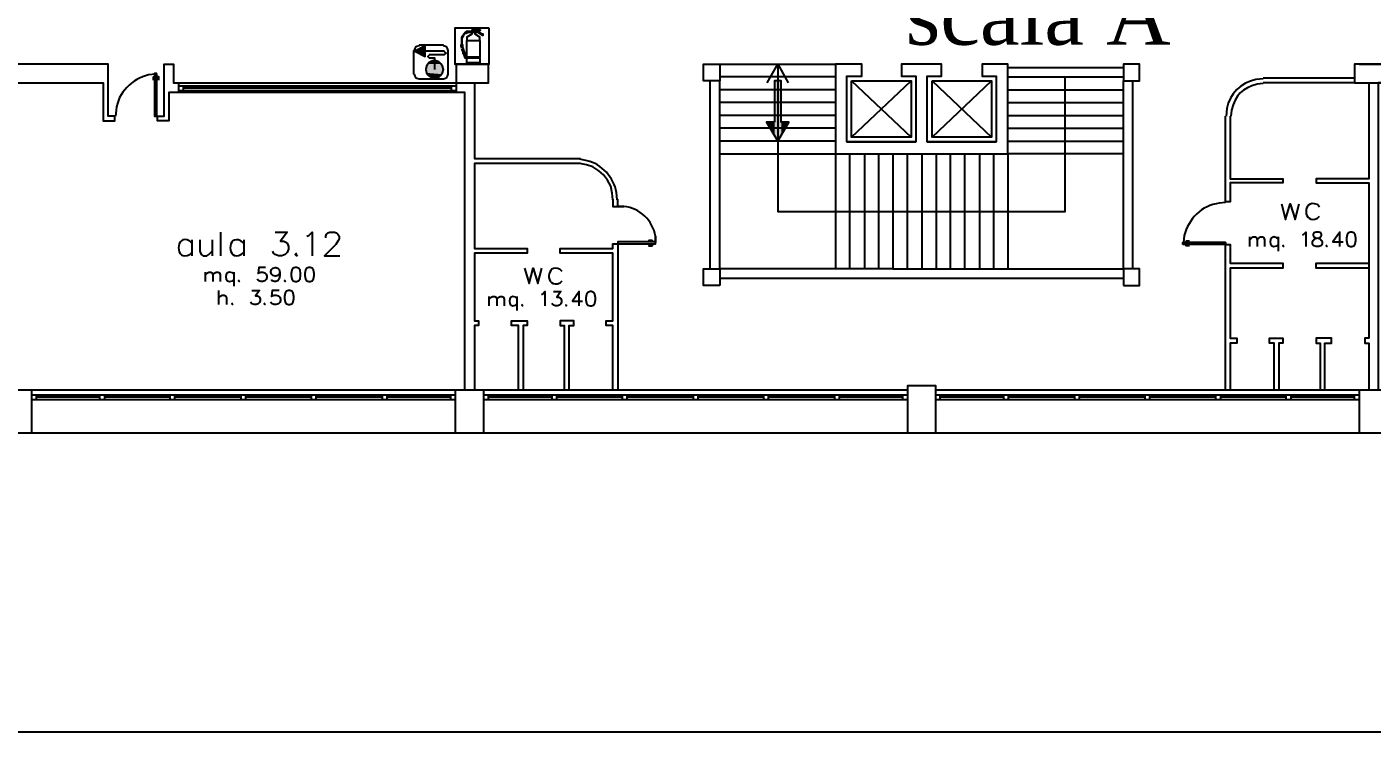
# Model space of a CAD drawing. Header units: millimetres. Extents: x 2592 to 5194, y 1172 to 2359.
# Drawn here: x 2593.989 to 2595.648, y 1175.284 to 1176.154 of the extents above; entities that cross this region are included whole.
import ezdxf

# ---------------------------------------------------------------- set-up
doc = ezdxf.new("R2010")
doc.units = ezdxf.units.MM
for name, color, linetype in [('PDF _Geometria', 7, 'Continuous'), ('PDF _Riempimenti solidi', 3, 'Continuous'), ('PDF _Testo', 7, 'Continuous')]:
    doc.layers.add(name, color=color, linetype=linetype)
doc.styles.add('PDF Times New Roman', font='times.ttf')

msp = doc.modelspace()

# ---------------------------------------------------------------- linework, layer by layer
at = {"layer": 'PDF _Geometria', "lineweight": 25}
for points in [[(2592.3511, 1177.1315), (2597.4528, 1177.1315), (2597.4528, 1175.284), (2592.3511, 1175.284)], [(2594.5353, 1176.1082), (2594.5186, 1176.1082), (2594.5186, 1176.0849), (2594.5586, 1176.0849), (2594.5586, 1176.1082)], [(2594.8436, 1176.0874), (2594.8236, 1176.0874), (2594.8236, 1176.1082), (2594.8436, 1176.1082)], [(2595.3411, 1176.0874), (2595.3611, 1176.0874), (2595.3611, 1176.1082), (2595.3411, 1176.1082)], [(2595.0061, 1176.0874), (2595.0794, 1176.0874), (2595.0794, 1176.0182), (2595.0061, 1176.0182)], [(2595.1053, 1176.0874), (2595.1786, 1176.0874), (2595.1786, 1176.0182), (2595.1053, 1176.0182)], [(2595.5786, 1175.9007), (2595.5761, 1175.8999), (2595.5753, 1175.8982), (2595.5753, 1175.8965), (2595.5761, 1175.8949), (2595.5778, 1175.894), (2595.5811, 1175.8932), (2595.5836, 1175.8924), (2595.5853, 1175.8907), (2595.5861, 1175.889), (2595.5861, 1175.8865), (2595.5853, 1175.8849), (2595.5844, 1175.884), (2595.5819, 1175.8832), (2595.5786, 1175.8832), (2595.5761, 1175.884), (2595.5753, 1175.8849), (2595.5744, 1175.8865), (2595.5744, 1175.889), (2595.5753, 1175.8907), (2595.5769, 1175.8924), (2595.5794, 1175.8932), (2595.5828, 1175.894), (2595.5844, 1175.8949), (2595.5853, 1175.8965), (2595.5853, 1175.8982), (2595.5844, 1175.8999), (2595.5819, 1175.9007)], [(2595.6211, 1175.9007), (2595.6186, 1175.8999), (2595.6169, 1175.8974), (2595.6161, 1175.8932), (2595.6161, 1175.8907), (2595.6169, 1175.8865), (2595.6186, 1175.884), (2595.6211, 1175.8832), (2595.6228, 1175.8832), (2595.6253, 1175.884), (2595.6269, 1175.8865), (2595.6278, 1175.8907), (2595.6278, 1175.8932), (2595.6269, 1175.8974), (2595.6253, 1175.8999), (2595.6228, 1175.9007)], [(2594.3203, 1175.8574), (2594.3178, 1175.8565), (2594.3161, 1175.854), (2594.3153, 1175.8499), (2594.3153, 1175.8474), (2594.3161, 1175.8432), (2594.3178, 1175.8407), (2594.3203, 1175.8399), (2594.3219, 1175.8399), (2594.3244, 1175.8407), (2594.3261, 1175.8432), (2594.3269, 1175.8474), (2594.3269, 1175.8499), (2594.3261, 1175.854), (2594.3244, 1175.8565), (2594.3219, 1175.8574)], [(2594.3369, 1175.8574), (2594.3344, 1175.8565), (2594.3328, 1175.854), (2594.3319, 1175.8499), (2594.3319, 1175.8474), (2594.3328, 1175.8432), (2594.3344, 1175.8407), (2594.3369, 1175.8399), (2594.3386, 1175.8399), (2594.3411, 1175.8407), (2594.3428, 1175.8432), (2594.3436, 1175.8474), (2594.3436, 1175.8499), (2594.3428, 1175.854), (2594.3411, 1175.8565), (2594.3386, 1175.8574)], [(2594.8436, 1175.8349), (2594.8236, 1175.8349), (2594.8236, 1175.8557), (2594.8436, 1175.8557)], [(2595.3411, 1175.8349), (2595.3611, 1175.8349), (2595.3611, 1175.8557), (2595.3411, 1175.8557)], [(2594.3119, 1175.829), (2594.3094, 1175.8282), (2594.3078, 1175.8257), (2594.3069, 1175.8215), (2594.3069, 1175.819), (2594.3078, 1175.8149), (2594.3094, 1175.8124), (2594.3119, 1175.8115), (2594.3136, 1175.8115), (2594.3161, 1175.8124), (2594.3178, 1175.8149), (2594.3186, 1175.819), (2594.3186, 1175.8215), (2594.3178, 1175.8257), (2594.3161, 1175.8282), (2594.3136, 1175.829)], [(2594.6836, 1175.8274), (2594.6811, 1175.8265), (2594.6794, 1175.824), (2594.6786, 1175.8199), (2594.6786, 1175.8174), (2594.6794, 1175.8132), (2594.6811, 1175.8107), (2594.6836, 1175.8099), (2594.6853, 1175.8099), (2594.6878, 1175.8107), (2594.6894, 1175.8132), (2594.6903, 1175.8174), (2594.6903, 1175.8199), (2594.6894, 1175.824), (2594.6878, 1175.8265), (2594.6853, 1175.8274)]]:
    msp.add_lwpolyline(points, close=True, dxfattribs=at)
at = {"layer": 'PDF _Geometria', "color": 1, "lineweight": 25, "true_color": 0xf00000}
for points in [[(2594.5594, 1176.1524), (2594.5169, 1176.1524), (2594.5169, 1176.1082), (2594.5594, 1176.1082)], [(2594.5378, 1176.1474), (2594.5378, 1176.1449), (2594.5319, 1176.1415), (2594.5319, 1176.1374), (2594.5478, 1176.1374), (2594.5478, 1176.1415), (2594.5419, 1176.1449), (2594.5419, 1176.1474)], [(2594.5319, 1176.1374), (2594.5478, 1176.1374), (2594.5478, 1176.1165), (2594.5319, 1176.1165)], [(2594.5319, 1176.1157), (2594.5478, 1176.1157), (2594.5478, 1176.1099), (2594.5319, 1176.1099)]]:
    msp.add_lwpolyline(points, close=True, dxfattribs=at)
for points in [[(2594.5261, 1176.1432), (2594.5253, 1176.1407), (2594.5253, 1176.139)], [(2594.5253, 1176.1399), (2594.5253, 1176.1324)], [(2594.5261, 1176.1324), (2594.5261, 1176.1407), (2594.5278, 1176.1432), (2594.5286, 1176.1449), (2594.5294, 1176.1457), (2594.5311, 1176.1465), (2594.5336, 1176.1474), (2594.5453, 1176.1474), (2594.5511, 1176.144), (2594.5519, 1176.144), (2594.5519, 1176.1449), (2594.5511, 1176.1449), (2594.5461, 1176.1482), (2594.5419, 1176.1482), (2594.5419, 1176.149), (2594.5478, 1176.149), (2594.5486, 1176.1499), (2594.5378, 1176.1499), (2594.5369, 1176.1482), (2594.5328, 1176.1482), (2594.5311, 1176.1482), (2594.5286, 1176.1465)], [(2594.5294, 1176.1465), (2594.5278, 1176.1449), (2594.5269, 1176.1432)], [(2594.5244, 1176.1324), (2594.5244, 1176.1307), (2594.5253, 1176.1282)], [(2594.5253, 1176.1274), (2594.5294, 1176.1157), (2594.5319, 1176.1157), (2594.5319, 1176.1165), (2594.5286, 1176.124), (2594.5269, 1176.129), (2594.5269, 1176.1324)]]:
    msp.add_lwpolyline(points, dxfattribs=at)
at = {"layer": 'PDF _Geometria', "color": 1, "lineweight": 25}
for points in [[(2594.4661, 1176.1249), (2594.4661, 1176.0957)], [(2594.4728, 1176.1307), (2594.4703, 1176.1299), (2594.4686, 1176.129), (2594.4678, 1176.1274), (2594.4669, 1176.1249)], [(2594.4669, 1176.0957), (2594.4678, 1176.0932), (2594.4686, 1176.0915), (2594.4703, 1176.0907), (2594.4728, 1176.0899), (2594.5028, 1176.0899), (2594.5053, 1176.0907), (2594.5069, 1176.0915), (2594.5078, 1176.0932), (2594.5086, 1176.0957), (2594.5086, 1176.1249), (2594.5078, 1176.1274), (2594.5069, 1176.129), (2594.5053, 1176.1299), (2594.5028, 1176.1307)], [(2594.5044, 1176.124), (2594.4678, 1176.124)], [(2594.5028, 1176.1315), (2594.4728, 1176.1315)], [(2594.4853, 1176.1199), (2594.5044, 1176.1199), (2594.5061, 1176.1215), (2594.5053, 1176.1224), (2594.5044, 1176.1232)], [(2594.4853, 1176.119), (2594.4836, 1176.1174), (2594.4853, 1176.1157), (2594.4919, 1176.1157), (2594.4919, 1176.1015)], [(2594.4994, 1176.094), (2594.5019, 1176.0974), (2594.5028, 1176.1015), (2594.5019, 1176.1057), (2594.4994, 1176.109)], [(2594.5269, 1176.1224), (2594.5269, 1176.1207)], [(2594.5286, 1176.1224), (2594.5278, 1176.1224), (2594.5286, 1176.1224), (2594.5278, 1176.1224), (2594.5278, 1176.1207), (2594.5286, 1176.1207), (2594.5278, 1176.1207)], [(2594.5278, 1176.1215), (2594.5286, 1176.1215)], [(2594.5294, 1176.1207), (2594.5294, 1176.1224)], [(2594.4819, 1176.1057), (2594.4811, 1176.1015), (2594.4819, 1176.0974)]]:
    msp.add_lwpolyline(points, dxfattribs=at)
msp.add_lwpolyline([(2594.4678, 1176.124), (2594.4803, 1176.1174), (2594.4803, 1176.1307)], close=True, dxfattribs=at)
at = {"layer": 'PDF _Geometria', "lineweight": 25}
for points in [[(2593.9603, 1176.0849), (2594.0836, 1176.0849), (2594.0836, 1176.0382), (2594.0978, 1176.0382), (2594.0978, 1176.044), (2594.0894, 1176.044), (2594.0894, 1176.0849), (2594.0894, 1176.1082), (2593.9603, 1176.1082), (2593.9603, 1176.0849), (2593.6119, 1176.0849), (2593.6119, 1176.1082), (2593.6003, 1176.1082), (2593.6003, 1176.044), (2593.5911, 1176.044), (2593.5911, 1176.0382), (2593.6061, 1176.0382), (2593.6453, 1176.0732), (2593.9719, 1176.0732), (2593.9719, 1175.7057)], [(2594.5294, 1175.7057), (2594.5294, 1176.0732), (2594.1644, 1176.0732), (2594.1644, 1176.0382), (2594.1503, 1176.0382), (2594.1503, 1176.044), (2594.1586, 1176.044), (2594.1586, 1176.1082), (2594.1703, 1176.1082), (2594.1703, 1176.0849), (2594.5186, 1176.0849), (2594.5186, 1176.0732)], [(2594.8436, 1176.1082), (2594.9861, 1176.1082), (2594.9861, 1175.9974), (2595.1986, 1175.9974), (2595.1986, 1176.1082), (2595.1669, 1176.1082), (2595.1669, 1176.0932), (2595.1844, 1176.0932), (2595.1844, 1176.0124), (2595.0994, 1176.0124), (2595.0994, 1176.0932), (2595.1169, 1176.0932), (2595.1169, 1176.1082), (2595.0678, 1176.1082), (2595.0678, 1176.0932), (2595.0853, 1176.0932), (2595.0853, 1176.0124), (2595.0003, 1176.0124), (2595.0003, 1176.0932), (2595.0186, 1176.0932), (2595.0186, 1176.1082), (2594.9861, 1176.1082)], [(2594.9019, 1176.0849), (2594.9153, 1176.1082), (2594.9278, 1176.0849)], [(2594.9153, 1176.1082), (2594.9153, 1175.9265), (2595.0761, 1175.9265)], [(2595.6728, 1176.1082), (2595.6494, 1176.1082), (2595.6261, 1176.1082), (2595.6261, 1176.0849), (2595.6728, 1176.0849)], [(2595.6319, 1176.1082), (2595.7544, 1176.1082), (2595.7544, 1176.0849), (2595.7544, 1176.044), (2595.7628, 1176.044), (2595.7628, 1176.0382), (2595.7486, 1176.0382), (2595.7486, 1176.0849), (2595.6553, 1176.0849), (2595.6553, 1175.7057)], [(2594.9861, 1176.0924), (2594.8436, 1176.0924)], [(2595.0744, 1175.9265), (2595.2694, 1175.9265), (2595.2694, 1176.0924)], [(2595.1986, 1176.104), (2595.3411, 1176.104)], [(2595.1986, 1176.0924), (2595.3411, 1176.0924)], [(2595.6261, 1176.0907), (2595.5136, 1176.0907)], [(2594.5178, 1175.6532), (2594.5178, 1175.7057), (2593.9953, 1175.7057), (2593.9603, 1175.7057), (2593.4378, 1175.7057), (2593.4203, 1175.7057), (2593.4203, 1176.0849), (2593.4436, 1176.0849)], [(2594.1761, 1176.0849), (2594.1761, 1176.0732)], [(2594.5411, 1176.0849), (2594.5411, 1175.9915), (2594.6719, 1175.9915)], [(2594.8319, 1175.8557), (2594.8319, 1176.0874)], [(2595.0569, 1175.8557), (2594.8436, 1175.8557), (2594.8436, 1176.0874)], [(2594.9861, 1176.0765), (2594.8436, 1176.0765)], [(2595.0061, 1176.0874), (2595.0794, 1176.0182)], [(2595.0061, 1176.0182), (2595.0794, 1176.0874)], [(2595.0569, 1175.9974), (2595.0569, 1175.8557), (2595.3411, 1175.8557), (2595.3411, 1176.0874)], [(2595.1053, 1176.0874), (2595.1786, 1176.0182)], [(2595.1053, 1176.0182), (2595.1786, 1176.0874)], [(2595.1986, 1176.0765), (2595.3411, 1176.0765)], [(2595.3528, 1175.8557), (2595.3528, 1176.0874)], [(2595.5136, 1176.084), (2595.5061, 1176.0832)], [(2595.6261, 1176.0849), (2595.5136, 1176.0849)], [(2595.6436, 1176.0849), (2595.6436, 1175.9665), (2595.5786, 1175.9665), (2595.5786, 1175.9615), (2595.6436, 1175.9615), (2595.6436, 1175.7699), (2595.6386, 1175.7699), (2595.6386, 1175.764), (2595.6436, 1175.764), (2595.6436, 1175.7057)], [(2594.9861, 1176.0607), (2594.8436, 1176.0607)], [(2595.1986, 1176.0607), (2595.3411, 1176.0607)], [(2594.9861, 1176.0449), (2594.8436, 1176.0449)], [(2595.1986, 1176.0449), (2595.3411, 1176.0449)], [(2595.4728, 1176.044), (2595.4728, 1175.9665), (2595.5378, 1175.9665), (2595.5378, 1175.9615), (2595.4728, 1175.9615), (2595.4728, 1175.9382), (2595.4669, 1175.9382), (2595.4669, 1176.044)], [(2595.4744, 1176.0515), (2595.4736, 1176.044)], [(2594.9861, 1176.029), (2594.8436, 1176.029)], [(2595.1986, 1176.029), (2595.3411, 1176.029)], [(2594.9861, 1176.0132), (2594.8436, 1176.0132)], [(2595.0003, 1176.0124), (2595.0853, 1176.0124)], [(2595.0994, 1176.0124), (2595.1844, 1176.0124)], [(2595.1986, 1176.0132), (2595.3411, 1176.0132)], [(2594.6803, 1175.989), (2594.6711, 1175.9907)], [(2594.8436, 1175.9974), (2594.9861, 1175.9974), (2594.9861, 1175.8557)], [(2595.0036, 1175.9974), (2595.0036, 1175.8557)], [(2595.0219, 1175.9974), (2595.0219, 1175.8557)], [(2595.0394, 1175.9974), (2595.0394, 1175.8557)], [(2595.0744, 1175.9974), (2595.0744, 1175.8557)], [(2595.0928, 1175.9974), (2595.0928, 1175.8557)], [(2595.1103, 1175.9974), (2595.1103, 1175.8557)], [(2595.1278, 1175.9974), (2595.1278, 1175.8557)], [(2595.1453, 1175.9974), (2595.1453, 1175.8557)], [(2595.1636, 1175.9974), (2595.1636, 1175.8557)], [(2595.1811, 1175.9974), (2595.1811, 1175.8557)], [(2595.3411, 1175.9974), (2595.1986, 1175.9974), (2595.1986, 1175.8557)], [(2594.6719, 1175.9857), (2594.5411, 1175.9857), (2594.5411, 1175.8807), (2594.6061, 1175.8807), (2594.6061, 1175.8749), (2594.5411, 1175.8749), (2594.5411, 1175.7915), (2594.5461, 1175.7915), (2594.5461, 1175.7857), (2594.5411, 1175.7857), (2594.5411, 1175.7057)], [(2594.7119, 1175.9407), (2594.7111, 1175.949), (2594.7094, 1175.9574), (2594.7053, 1175.9649), (2594.7003, 1175.9715), (2594.6944, 1175.9765), (2594.6869, 1175.9815), (2594.6794, 1175.984), (2594.6711, 1175.9857)], [(2594.7119, 1175.9415), (2594.7119, 1175.9324), (2594.7178, 1175.9324), (2594.7178, 1175.9415)], [(2594.7169, 1175.9407), (2594.7161, 1175.9499)], [(2595.5361, 1175.9357), (2595.5411, 1175.9165), (2595.5469, 1175.9357), (2595.5528, 1175.9165), (2595.5578, 1175.9357)], [(2595.5828, 1175.9315), (2595.5803, 1175.9349)], [(2595.5803, 1175.9182), (2595.5828, 1175.9207)], [(2594.1928, 1175.8915), (2594.1928, 1175.8715)], [(2594.2028, 1175.8915), (2594.2028, 1175.8774), (2594.2044, 1175.8732), (2594.2069, 1175.8715), (2594.2111, 1175.8715), (2594.2136, 1175.8732), (2594.2178, 1175.8774)], [(2594.2178, 1175.8915), (2594.2178, 1175.8715)], [(2594.2286, 1175.8715), (2594.2286, 1175.9007)], [(2594.2569, 1175.8915), (2594.2569, 1175.8715)], [(2594.2953, 1175.9007), (2594.3103, 1175.9007), (2594.3019, 1175.8899), (2594.3061, 1175.8899), (2594.3094, 1175.8882), (2594.3103, 1175.8874), (2594.3119, 1175.8832), (2594.3119, 1175.8799), (2594.3103, 1175.8757), (2594.3078, 1175.8732), (2594.3036, 1175.8715), (2594.2994, 1175.8715), (2594.2953, 1175.8732), (2594.2936, 1175.8749), (2594.2928, 1175.8774)], [(2594.3344, 1175.8957), (2594.3369, 1175.8965), (2594.3411, 1175.9007), (2594.3411, 1175.8715)], [(2594.3578, 1175.894), (2594.3578, 1175.8957), (2594.3586, 1175.8982), (2594.3603, 1175.8999), (2594.3628, 1175.9007), (2594.3686, 1175.9007), (2594.3711, 1175.8999), (2594.3728, 1175.8982), (2594.3744, 1175.8957), (2594.3744, 1175.8924), (2594.3728, 1175.8899), (2594.3703, 1175.8857), (2594.3561, 1175.8715), (2594.3753, 1175.8715)], [(2595.4969, 1175.8832), (2595.4969, 1175.8949)], [(2595.4969, 1175.8915), (2595.4994, 1175.894), (2595.5011, 1175.8949), (2595.5036, 1175.8949), (2595.5053, 1175.894), (2595.5061, 1175.8915), (2595.5061, 1175.8832)], [(2595.5061, 1175.8915), (2595.5086, 1175.894), (2595.5103, 1175.8949), (2595.5128, 1175.8949), (2595.5144, 1175.894), (2595.5153, 1175.8915), (2595.5153, 1175.8832)], [(2595.5319, 1175.8924), (2595.5303, 1175.894)], [(2595.5319, 1175.8949), (2595.5319, 1175.8774)], [(2595.5619, 1175.8974), (2595.5636, 1175.8982), (2595.5661, 1175.9007), (2595.5661, 1175.8832)], [(2595.6078, 1175.8832), (2595.6078, 1175.9007), (2595.5994, 1175.889), (2595.6119, 1175.889)], [(2594.1928, 1175.8874), (2594.1903, 1175.8899)], [(2594.1903, 1175.8732), (2594.1928, 1175.8757)], [(2594.2569, 1175.8874), (2594.2536, 1175.8899)], [(2594.2536, 1175.8732), (2594.2569, 1175.8757)], [(2594.3219, 1175.8749), (2594.3203, 1175.8732), (2594.3219, 1175.8715), (2594.3228, 1175.8732)], [(2594.7119, 1175.7057), (2594.7119, 1175.7857), (2594.7036, 1175.7857), (2594.7036, 1175.7915), (2594.7119, 1175.7915), (2594.7119, 1175.8749), (2594.6469, 1175.8749), (2594.6469, 1175.8807), (2594.7119, 1175.8807), (2594.7119, 1175.8865), (2594.7178, 1175.8865), (2594.7178, 1175.7057)], [(2595.4669, 1175.7057), (2595.4669, 1175.8857), (2595.4728, 1175.8857), (2595.4728, 1175.8624), (2595.5378, 1175.8624), (2595.5378, 1175.8565), (2595.4728, 1175.8565), (2595.4728, 1175.7699), (2595.4811, 1175.7699), (2595.4811, 1175.764), (2595.4728, 1175.764), (2595.4728, 1175.7057)], [(2595.5303, 1175.884), (2595.5319, 1175.8857)], [(2595.5386, 1175.8849), (2595.5378, 1175.884), (2595.5386, 1175.8832), (2595.5394, 1175.884)], [(2595.5919, 1175.8849), (2595.5911, 1175.884), (2595.5919, 1175.8832), (2595.5928, 1175.884)], [(2595.6436, 1175.8565), (2595.5786, 1175.8565), (2595.5786, 1175.8624), (2595.6436, 1175.8624)], [(2594.2094, 1175.8399), (2594.2094, 1175.8515)], [(2594.2094, 1175.8482), (2594.2119, 1175.8507), (2594.2136, 1175.8515), (2594.2161, 1175.8515), (2594.2178, 1175.8507), (2594.2186, 1175.8482), (2594.2186, 1175.8399)], [(2594.2186, 1175.8482), (2594.2211, 1175.8507), (2594.2228, 1175.8515), (2594.2253, 1175.8515), (2594.2269, 1175.8507), (2594.2278, 1175.8482), (2594.2278, 1175.8399)], [(2594.2444, 1175.849), (2594.2428, 1175.8507)], [(2594.2428, 1175.8407), (2594.2444, 1175.8424)], [(2594.2444, 1175.8515), (2594.2444, 1175.834)], [(2594.2511, 1175.8415), (2594.2503, 1175.8407), (2594.2511, 1175.8399), (2594.2519, 1175.8407)], [(2594.2836, 1175.8574), (2594.2753, 1175.8574), (2594.2744, 1175.8499), (2594.2753, 1175.8507), (2594.2778, 1175.8515), (2594.2803, 1175.8515), (2594.2828, 1175.8507), (2594.2844, 1175.849), (2594.2853, 1175.8465), (2594.2853, 1175.8449), (2594.2844, 1175.8424), (2594.2828, 1175.8407), (2594.2803, 1175.8399), (2594.2778, 1175.8399), (2594.2753, 1175.8407), (2594.2744, 1175.8415), (2594.2736, 1175.8432)], [(2594.3011, 1175.8515), (2594.3003, 1175.849), (2594.2986, 1175.8474), (2594.2961, 1175.8465), (2594.2953, 1175.8465), (2594.2928, 1175.8474), (2594.2911, 1175.849), (2594.2903, 1175.8515), (2594.2903, 1175.8524), (2594.2911, 1175.8549), (2594.2928, 1175.8565), (2594.2953, 1175.8574), (2594.2961, 1175.8574), (2594.2986, 1175.8565), (2594.3003, 1175.8549), (2594.3011, 1175.8515), (2594.3011, 1175.8474), (2594.3003, 1175.8432), (2594.2986, 1175.8407), (2594.2961, 1175.8399), (2594.2944, 1175.8399), (2594.2919, 1175.8407), (2594.2911, 1175.8424)], [(2594.3078, 1175.8415), (2594.3069, 1175.8407), (2594.3078, 1175.8399), (2594.3086, 1175.8407)], [(2594.6028, 1175.8565), (2594.6086, 1175.8374), (2594.6136, 1175.8565), (2594.6194, 1175.8374), (2594.6244, 1175.8565)], [(2594.6494, 1175.8524), (2594.6469, 1175.8549)], [(2594.8436, 1175.844), (2595.0511, 1175.844), (2595.3411, 1175.844)], [(2594.2261, 1175.8115), (2594.2261, 1175.829)], [(2594.2669, 1175.829), (2594.2761, 1175.829), (2594.2711, 1175.8224), (2594.2736, 1175.8224), (2594.2753, 1175.8215), (2594.2761, 1175.8207), (2594.2769, 1175.8182), (2594.2769, 1175.8165), (2594.2761, 1175.814), (2594.2744, 1175.8124), (2594.2719, 1175.8115), (2594.2694, 1175.8115), (2594.2669, 1175.8124), (2594.2661, 1175.8132), (2594.2653, 1175.8149)], [(2594.3003, 1175.829), (2594.2919, 1175.829), (2594.2911, 1175.8215), (2594.2919, 1175.8224), (2594.2944, 1175.8232), (2594.2969, 1175.8232), (2594.2994, 1175.8224), (2594.3011, 1175.8207), (2594.3019, 1175.8182), (2594.3019, 1175.8165), (2594.3011, 1175.814), (2594.2994, 1175.8124), (2594.2969, 1175.8115), (2594.2944, 1175.8115), (2594.2919, 1175.8124), (2594.2911, 1175.8132), (2594.2903, 1175.8149)], [(2594.6236, 1175.824), (2594.6253, 1175.8249), (2594.6278, 1175.8274), (2594.6278, 1175.8099)], [(2594.6386, 1175.8274), (2594.6478, 1175.8274), (2594.6428, 1175.8207), (2594.6453, 1175.8207), (2594.6469, 1175.8199), (2594.6478, 1175.819), (2594.6486, 1175.8165), (2594.6486, 1175.8149), (2594.6478, 1175.8124), (2594.6461, 1175.8107), (2594.6436, 1175.8099), (2594.6411, 1175.8099), (2594.6386, 1175.8107), (2594.6378, 1175.8115), (2594.6369, 1175.8132)], [(2594.6469, 1175.8382), (2594.6494, 1175.8407)], [(2594.6703, 1175.8099), (2594.6703, 1175.8274), (2594.6619, 1175.8157), (2594.6744, 1175.8157)], [(2594.2261, 1175.8199), (2594.2286, 1175.8224), (2594.2303, 1175.8232), (2594.2328, 1175.8232), (2594.2344, 1175.8224), (2594.2353, 1175.8199), (2594.2353, 1175.8115)], [(2594.2428, 1175.8132), (2594.2419, 1175.8124), (2594.2428, 1175.8115), (2594.2436, 1175.8124)], [(2594.2828, 1175.8132), (2594.2819, 1175.8124), (2594.2828, 1175.8115), (2594.2836, 1175.8124)], [(2594.5594, 1175.8099), (2594.5594, 1175.8215)], [(2594.5594, 1175.8182), (2594.5619, 1175.8207), (2594.5636, 1175.8215), (2594.5661, 1175.8215), (2594.5678, 1175.8207), (2594.5686, 1175.8182), (2594.5686, 1175.8099)], [(2594.5686, 1175.8182), (2594.5711, 1175.8207), (2594.5728, 1175.8215), (2594.5753, 1175.8215), (2594.5769, 1175.8207), (2594.5778, 1175.8182), (2594.5778, 1175.8099)], [(2594.5936, 1175.819), (2594.5919, 1175.8207)], [(2594.5919, 1175.8107), (2594.5936, 1175.8124)], [(2594.5936, 1175.8215), (2594.5936, 1175.804)], [(2594.6003, 1175.8115), (2594.5994, 1175.8107), (2594.6003, 1175.8099), (2594.6011, 1175.8107)], [(2594.6544, 1175.8115), (2594.6536, 1175.8107), (2594.6544, 1175.8099), (2594.6553, 1175.8107)], [(2594.5953, 1175.7057), (2594.5953, 1175.7857), (2594.5869, 1175.7857), (2594.5869, 1175.7915), (2594.6061, 1175.7915), (2594.6061, 1175.7857), (2594.6011, 1175.7857), (2594.6011, 1175.7057)], [(2594.6578, 1175.7057), (2594.6578, 1175.7857), (2594.6636, 1175.7857), (2594.6636, 1175.7915), (2594.6469, 1175.7915), (2594.6469, 1175.7857), (2594.6519, 1175.7857), (2594.6519, 1175.7057)], [(2595.5269, 1175.7057), (2595.5269, 1175.764), (2595.5211, 1175.764), (2595.5211, 1175.7699), (2595.5378, 1175.7699), (2595.5378, 1175.764), (2595.5328, 1175.764), (2595.5328, 1175.7057)], [(2595.5894, 1175.7057), (2595.5894, 1175.764), (2595.5978, 1175.764), (2595.5978, 1175.7699), (2595.5786, 1175.7699), (2595.5786, 1175.764), (2595.5836, 1175.764), (2595.5836, 1175.7057)], [(2594.5528, 1175.6532), (2595.0753, 1175.6532), (2595.0753, 1175.7115), (2595.1094, 1175.7115), (2595.1094, 1175.6532), (2595.6319, 1175.6532), (2595.6669, 1175.6532), (2595.6669, 1175.7057)], [(2593.4378, 1175.6532), (2593.9603, 1175.6532), (2593.9953, 1175.6532), (2593.9953, 1175.7057)], [(2593.9953, 1175.6532), (2594.5178, 1175.6532), (2594.5528, 1175.6532), (2594.5528, 1175.7057)], [(2595.0753, 1175.7057), (2594.5528, 1175.7057), (2594.5178, 1175.7057)], [(2596.1894, 1175.7057), (2595.6669, 1175.7057), (2595.6319, 1175.7057), (2595.1094, 1175.7057)], [(2595.6319, 1175.7057), (2595.6319, 1175.6532)], [(2595.0753, 1175.6532), (2595.1094, 1175.6532)]]:
    msp.add_lwpolyline(points, dxfattribs=at)
at = {"layer": 'PDF _Geometria', "color": 4, "lineweight": 25}
for points in [[(2594.1478, 1176.0957), (2594.1394, 1176.0949)], [(2594.1453, 1176.0882), (2594.1453, 1176.0924), (2594.1469, 1176.0924)], [(2594.1519, 1176.0882), (2594.1519, 1176.0924), (2594.1494, 1176.0924)], [(2594.1761, 1176.0815), (2594.5186, 1176.0815)], [(2594.1761, 1176.0757), (2594.5186, 1176.0757)], [(2594.1819, 1176.0815), (2594.1819, 1176.0757)], [(2594.1819, 1176.079), (2594.5128, 1176.079)], [(2594.5128, 1176.0757), (2594.5128, 1176.0815)], [(2594.0994, 1176.0515), (2594.0986, 1176.044)], [(2595.4669, 1175.9374), (2595.4594, 1175.9365)], [(2595.4161, 1175.8965), (2595.4153, 1175.8882)], [(2594.7178, 1175.8865), (2594.7644, 1175.8865), (2594.7644, 1175.889), (2594.7178, 1175.889)], [(2595.4228, 1175.8899), (2595.4186, 1175.8899), (2595.4186, 1175.8882)], [(2595.4228, 1175.884), (2595.4186, 1175.884), (2595.4186, 1175.8857)], [(2594.5178, 1175.6999), (2593.9953, 1175.6999)], [(2594.5178, 1175.694), (2593.9953, 1175.694)], [(2594.0011, 1175.694), (2594.0011, 1175.6999)], [(2594.0794, 1175.6974), (2594.0011, 1175.6974)], [(2594.0794, 1175.694), (2594.0794, 1175.6999)], [(2594.0853, 1175.694), (2594.0853, 1175.6999)], [(2594.1661, 1175.6974), (2594.0853, 1175.6974)], [(2594.1661, 1175.694), (2594.1661, 1175.6999)], [(2594.1719, 1175.694), (2594.1719, 1175.6999)], [(2594.2536, 1175.6974), (2594.1719, 1175.6974)], [(2594.2536, 1175.694), (2594.2536, 1175.6999)], [(2594.2594, 1175.694), (2594.2594, 1175.6999)], [(2594.3403, 1175.6974), (2594.2594, 1175.6974)], [(2594.3403, 1175.694), (2594.3403, 1175.6999)], [(2594.3461, 1175.694), (2594.3461, 1175.6999)], [(2594.4278, 1175.6974), (2594.3461, 1175.6974)], [(2594.4278, 1175.694), (2594.4278, 1175.6999)], [(2594.4336, 1175.694), (2594.4336, 1175.6999)], [(2594.5119, 1175.6974), (2594.4336, 1175.6974)], [(2594.5119, 1175.694), (2594.5119, 1175.6999)], [(2595.0753, 1175.6999), (2594.5528, 1175.6999)], [(2595.0753, 1175.694), (2594.5528, 1175.694)], [(2594.5586, 1175.694), (2594.5586, 1175.6999)], [(2594.6369, 1175.6974), (2594.5586, 1175.6974)], [(2594.6369, 1175.694), (2594.6369, 1175.6999)], [(2594.6428, 1175.694), (2594.6428, 1175.6999)], [(2594.7236, 1175.6974), (2594.6428, 1175.6974)], [(2594.7236, 1175.694), (2594.7236, 1175.6999)], [(2594.7294, 1175.694), (2594.7294, 1175.6999)], [(2594.8111, 1175.6974), (2594.7294, 1175.6974)], [(2594.8111, 1175.694), (2594.8111, 1175.6999)], [(2594.8169, 1175.694), (2594.8169, 1175.6999)], [(2594.8978, 1175.6974), (2594.8169, 1175.6974)], [(2594.8978, 1175.694), (2594.8978, 1175.6999)], [(2594.9036, 1175.694), (2594.9036, 1175.6999)], [(2594.9853, 1175.6974), (2594.9036, 1175.6974)], [(2594.9853, 1175.694), (2594.9853, 1175.6999)], [(2594.9911, 1175.694), (2594.9911, 1175.6999)], [(2595.0694, 1175.6974), (2594.9911, 1175.6974)], [(2595.0694, 1175.694), (2595.0694, 1175.6999)], [(2595.6319, 1175.6999), (2595.1094, 1175.6999)], [(2595.6319, 1175.694), (2595.1094, 1175.694)], [(2595.1153, 1175.694), (2595.1153, 1175.6999)], [(2595.1936, 1175.6974), (2595.1153, 1175.6974)], [(2595.1936, 1175.694), (2595.1936, 1175.6999)], [(2595.1994, 1175.694), (2595.1994, 1175.6999)], [(2595.2811, 1175.6974), (2595.1994, 1175.6974)], [(2595.2811, 1175.694), (2595.2811, 1175.6999)], [(2595.2869, 1175.694), (2595.2869, 1175.6999)], [(2595.3678, 1175.6974), (2595.2869, 1175.6974)], [(2595.3678, 1175.694), (2595.3678, 1175.6999)], [(2595.3736, 1175.694), (2595.3736, 1175.6999)], [(2595.4553, 1175.6974), (2595.3736, 1175.6974)], [(2595.4553, 1175.694), (2595.4553, 1175.6999)], [(2595.4611, 1175.694), (2595.4611, 1175.6999)], [(2595.5419, 1175.6974), (2595.4611, 1175.6974)], [(2595.5419, 1175.694), (2595.5419, 1175.6999)], [(2595.5478, 1175.694), (2595.5478, 1175.6999)], [(2595.6261, 1175.6974), (2595.5478, 1175.6974)], [(2595.6261, 1175.694), (2595.6261, 1175.6999)]]:
    msp.add_lwpolyline(points, dxfattribs=at)
for points in [[(2594.1494, 1176.0965), (2594.1469, 1176.0965), (2594.1469, 1176.044), (2594.1494, 1176.044)], [(2594.7178, 1175.9324), (2594.7253, 1175.9324)], [(2594.7644, 1175.8957), (2594.7644, 1175.8882)], [(2594.7644, 1175.8865), (2594.7644, 1175.889), (2594.7178, 1175.889), (2594.7178, 1175.8865)], [(2594.7603, 1175.8907), (2594.7561, 1175.8907), (2594.7603, 1175.8907), (2594.7603, 1175.889)], [(2594.7603, 1175.8865), (2594.7603, 1175.884), (2594.7561, 1175.884), (2594.7603, 1175.884)], [(2595.4144, 1175.8857), (2595.4144, 1175.8882), (2595.4669, 1175.8882), (2595.4669, 1175.8857)]]:
    msp.add_lwpolyline(points, close=True, dxfattribs=at)
at = {"layer": 'PDF _Geometria', "color": 3, "lineweight": 25}
msp.add_lwpolyline([(2594.9111, 1176.0365), (2594.9011, 1176.0365), (2594.9153, 1176.0132), (2594.9286, 1176.0365), (2594.9194, 1176.0365), (2594.9194, 1176.0874), (2594.9111, 1176.0874)], close=True, dxfattribs=at)
at = {"layer": 'PDF _Geometria', "color": 3, "lineweight": 0}
msp.add_lwpolyline([(2594.9194, 1176.0874), (2594.9194, 1176.0365), (2594.9286, 1176.0365), (2594.9153, 1176.0132), (2594.9011, 1176.0365), (2594.9111, 1176.0365), (2594.9111, 1176.0874)], close=True, dxfattribs=at)
at = {"layer": 'PDF _Geometria', "lineweight": 25}
msp.add_lwpolyline([(2595.5136, 1176.0899), (2595.5044, 1176.089, 0.307558), (2595.4686, 1176.0532), (2595.4678, 1176.044)], format="xyb", dxfattribs=at)
at = {"layer": 'PDF _Geometria', "color": 2, "lineweight": 25}
for points in [[(2595.4669, 1175.8882), (2595.4144, 1175.8882)], [(2595.4669, 1175.8857), (2595.4144, 1175.8857)], [(2595.4228, 1175.8899), (2595.4186, 1175.8899)], [(2595.4228, 1175.884), (2595.4186, 1175.884)]]:
    msp.add_lwpolyline(points, dxfattribs=at)
at = {"layer": 'PDF _Geometria', "color": 1, "lineweight": 25}
for points in [[(2594.4994, 1176.109), (2594.4938, 1176.1149), (2594.4857, 1176.1127), (2594.4819, 1176.1057)], [(2594.4819, 1176.0974), (2594.4857, 1176.0904), (2594.4938, 1176.0881), (2594.4994, 1176.094)]]:
    msp.add_open_spline(points, degree=3, dxfattribs=at)
at = {"layer": 'PDF _Geometria', "color": 4, "lineweight": 25}
for points in [[(2594.1394, 1176.0949), (2594.1188, 1176.0896), (2594.1017, 1176.0733), (2594.0994, 1176.0515)], [(2594.7644, 1175.8957), (2594.7608, 1175.9155), (2594.7454, 1175.9304), (2594.7253, 1175.9324)], [(2594.7644, 1175.8957), (2594.7608, 1175.9155), (2594.7454, 1175.9304), (2594.7253, 1175.9324)], [(2595.4594, 1175.9365), (2595.4377, 1175.9343), (2595.4214, 1175.9172), (2595.4161, 1175.8965)]]:
    msp.add_open_spline(points, degree=3, dxfattribs=at)
at = {"layer": 'PDF _Geometria', "lineweight": 25}
for points in [[(2595.5061, 1176.0832), (2595.4876, 1176.0784), (2595.4793, 1176.07), (2595.4744, 1176.0515)], [(2594.7161, 1175.9499), (2594.7136, 1175.9678), (2594.6976, 1175.9849), (2594.6803, 1175.989)], [(2595.5803, 1175.9349), (2595.5606, 1175.9425), (2595.5626, 1175.9089), (2595.5803, 1175.9182)], [(2594.1903, 1175.8899), (2594.1717, 1175.8998), (2594.1717, 1175.8633), (2594.1903, 1175.8732)], [(2594.2536, 1175.8899), (2594.2356, 1175.8993), (2594.2356, 1175.8638), (2594.2536, 1175.8732)], [(2595.5303, 1175.894), (2595.5192, 1175.8994), (2595.5192, 1175.8787), (2595.5303, 1175.884)], [(2594.6469, 1175.8549), (2594.6294, 1175.8642), (2594.627, 1175.8302), (2594.6469, 1175.8382)], [(2594.2428, 1175.8507), (2594.2317, 1175.856), (2594.2317, 1175.8354), (2594.2428, 1175.8407)], [(2594.5919, 1175.8207), (2594.582, 1175.8256), (2594.582, 1175.8058), (2594.5919, 1175.8107)]]:
    msp.add_open_spline(points, degree=3, dxfattribs=at)
at = {"layer": 'PDF _Riempimenti solidi', "color": 1, "lineweight": 25, "transparency": 33554559}
for points in [[(2594.4803, 1176.1307), (2594.4803, 1176.124), (2594.4678, 1176.124)], [(2594.4678, 1176.124), (2594.4803, 1176.124), (2594.4803, 1176.1174)], [(2594.4819, 1176.1082), (2594.5028, 1176.1057), (2594.4811, 1176.1057)], [(2594.4836, 1176.1099), (2594.5019, 1176.1082), (2594.4819, 1176.1082)], [(2594.4819, 1176.1082), (2594.5019, 1176.1082), (2594.5028, 1176.1057)], [(2594.4853, 1176.1107), (2594.5003, 1176.1099), (2594.4836, 1176.1099)], [(2594.4836, 1176.1099), (2594.5003, 1176.1099), (2594.5019, 1176.1082)], [(2594.4869, 1176.1124), (2594.4986, 1176.1107), (2594.4853, 1176.1107)], [(2594.4853, 1176.1107), (2594.4986, 1176.1107), (2594.5003, 1176.1099)], [(2594.4886, 1176.1132), (2594.4969, 1176.1124), (2594.4869, 1176.1124)], [(2594.4869, 1176.1124), (2594.4969, 1176.1124), (2594.4986, 1176.1107)], [(2594.4886, 1176.1132), (2594.4953, 1176.1132), (2594.4969, 1176.1124)], [(2594.4811, 1176.1057), (2594.5028, 1176.104), (2594.4803, 1176.104)], [(2594.4803, 1176.104), (2594.5036, 1176.1015), (2594.4803, 1176.1015)], [(2594.4803, 1176.104), (2594.5028, 1176.104), (2594.5036, 1176.1015)], [(2594.4803, 1176.1015), (2594.5028, 1176.0999), (2594.4803, 1176.0999)], [(2594.4803, 1176.1015), (2594.5036, 1176.1015), (2594.5028, 1176.0999)], [(2594.4803, 1176.0999), (2594.5028, 1176.0974), (2594.4811, 1176.0974)], [(2594.4803, 1176.0999), (2594.5028, 1176.0999), (2594.5028, 1176.0974)], [(2594.4811, 1176.1057), (2594.5028, 1176.1057), (2594.5028, 1176.104)], [(2594.4811, 1176.0974), (2594.5011, 1176.0957), (2594.4819, 1176.0957)], [(2594.4811, 1176.0974), (2594.5028, 1176.0974), (2594.5011, 1176.0957)], [(2594.4819, 1176.0957), (2594.5003, 1176.094), (2594.4836, 1176.094)], [(2594.4819, 1176.0957), (2594.5011, 1176.0957), (2594.5003, 1176.094)], [(2594.4836, 1176.094), (2594.4986, 1176.0924), (2594.4853, 1176.0924)], [(2594.4836, 1176.094), (2594.5003, 1176.094), (2594.4986, 1176.0924)], [(2594.4853, 1176.0924), (2594.4961, 1176.0915), (2594.4878, 1176.0915)], [(2594.4853, 1176.0924), (2594.4986, 1176.0924), (2594.4961, 1176.0915)], [(2594.4878, 1176.0915), (2594.4944, 1176.0907), (2594.4894, 1176.0907)], [(2594.4878, 1176.0915), (2594.4961, 1176.0915), (2594.4944, 1176.0907)]]:
    msp.add_solid(points, dxfattribs=at)
at = {"layer": 'PDF _Riempimenti solidi', "lineweight": 25, "transparency": 33554559}
for points in [[(2594.9111, 1176.0874), (2594.9153, 1176.0132), (2594.9153, 1176.0874)], [(2594.9111, 1176.0874), (2594.9111, 1176.0207), (2594.9153, 1176.0132)], [(2594.9153, 1176.0874), (2594.9194, 1176.0207), (2594.9194, 1176.0874)], [(2594.9153, 1176.0874), (2594.9153, 1176.0132), (2594.9194, 1176.0207)], [(2594.9011, 1176.0365), (2594.9111, 1176.0207), (2594.9111, 1176.0365)], [(2594.9194, 1176.0365), (2594.9194, 1176.0207), (2594.9286, 1176.0365)]]:
    msp.add_solid(points, dxfattribs=at)

# ---------------------------------------------------------------- texts
at = {"layer": 'PDF _Testo', "insert": (2595.0727, 1176.1309), "char_height": 0.0728, "attachment_point": 7, "style": 'PDF Times New Roman'}
msp.add_mtext('scala A', dxfattribs=at)

doc.saveas('drawing.dxf')
